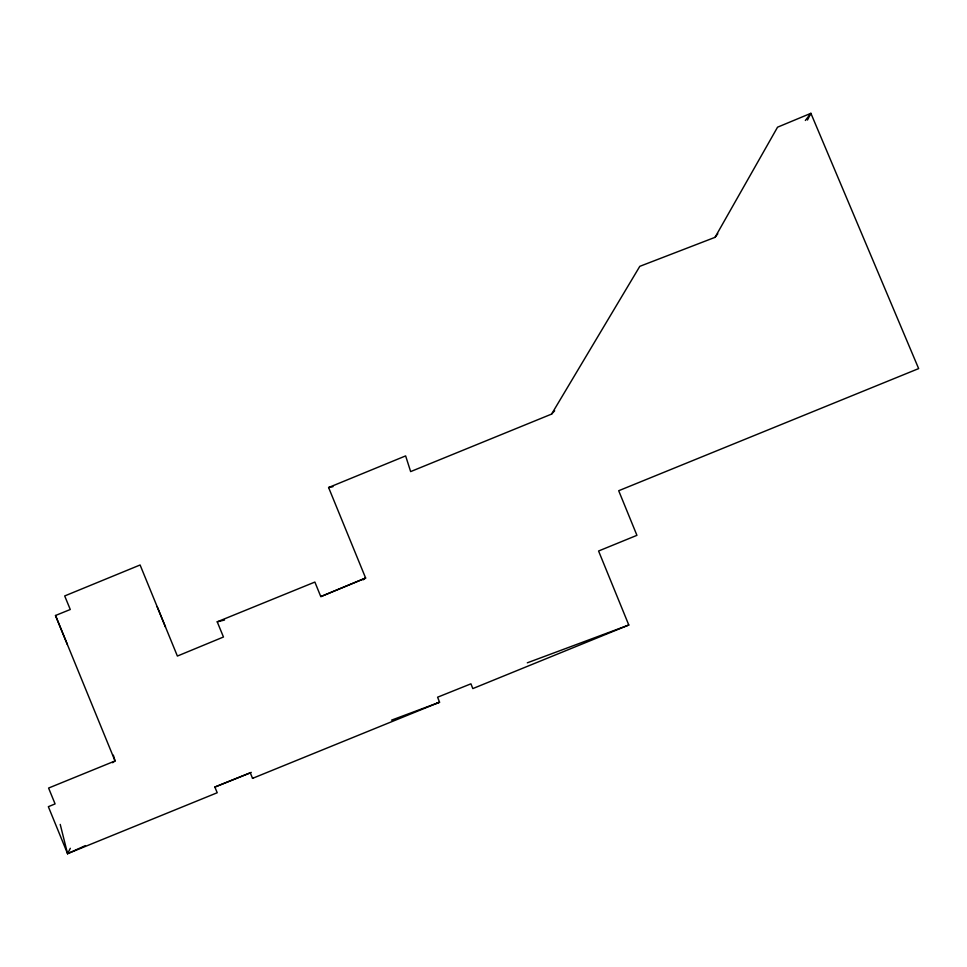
<?xml version="1.0" encoding="UTF-8"?>
<svg xmlns="http://www.w3.org/2000/svg" width="967" height="967" viewBox="0 0 967 967"><rect width="100%" height="100%" fill="white"/><g stroke="black" fill="none" stroke-linecap="round" stroke-linejoin="round"><path stroke-width="1.45" d="M807.469 120.029L810.89 113.32L918.65 368.596L618.699 490.728L636.927 535.331L598.573 551.009L628.792 625.02L472.815 688.589L470.929 683.826L437.592 697.207L439.562 702.223L252.532 778.362L250.32 772.863L214.843 787.065L217.224 792.735L67.569 853.68L48.35 806.696L55.083 803.903L48.592 788.057L115.049 760.956L113.344 755.179M60.22 824.404L67.569 853.68L70.325 848.301M363.205 579.813L365.635 578.036L328.599 487.525L405.632 455.904L410.649 471.594L551.589 414.094L639.803 266.336L715.036 237.338L777.541 127.197L810.89 113.32L805.354 120.476M715.036 237.338L717.804 233.76M551.589 414.094L554.659 410.782M112.595 762.709L115.049 760.956L55.494 615.495L70.277 609.5L64.692 595.95L140.094 564.982L177.384 656.061L223.462 637.011L217.224 621.817L314.879 582.061L320.79 596.603L365.635 578.036L321.032 596.542M67.569 853.68L85.459 845.593M252.532 778.362L253.173 778.097M436.468 703.48L439.562 702.223L391.538 720.149M214.843 787.065L251.263 772.379M527.317 662.818L628.792 625.02M217.224 621.817L224.513 620.04M328.599 487.525L332.986 486.667M157.137 606.611L165.478 626.991M55.494 615.495L67.376 644.506"/></g></svg>
